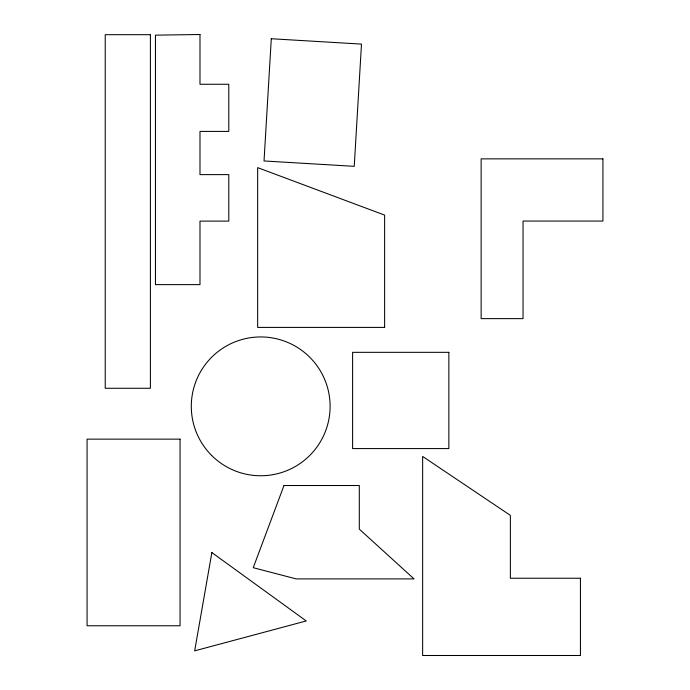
<?xml version="1.0" encoding="UTF-8"?>
<svg xmlns="http://www.w3.org/2000/svg" width="690" height="690" viewBox="0 0 690 690"><rect width="100%" height="100%" fill="white"/><g stroke="black" fill="none" stroke-linecap="round" stroke-linejoin="round"><path stroke-width="1.03" d="M271.291 38.735L264.029 160.968L354.237 166.325L361.491 44.1L271.291 38.735M211.864 552.561L194.666 650.851L306.239 620.957L211.864 552.561M283.995 485.51L253.239 567.689L296.183 578.901L414.043 578.901L359.3 529.127L359.3 485.51L283.995 485.51M199.988 34.5L155.457 35.156L155.457 284.625L199.988 284.625L199.988 221.111L228.795 221.111L228.795 174.622L199.988 174.622L199.988 131.411L228.795 131.411L228.795 84.266L199.988 84.266L199.988 34.5M150.403 34.69L105.225 34.69L105.225 388.272L150.403 388.272L150.403 34.69M602.922 158.864L481.137 158.864L481.137 318.633L523.037 318.633L523.037 221.067L602.922 221.067L602.922 158.864M384.623 327.405L257.663 327.405L257.663 167.636L384.623 215.099L384.623 327.405M448.854 352.331L352.599 352.331L352.599 448.586L448.854 448.586L448.854 352.331M180.055 439.142L87.078 439.142L87.078 625.761L180.055 625.761L180.055 439.142M580.445 578.237L510.376 578.237L510.376 515.378L422.642 456.444L422.642 655.5L580.445 655.5L580.445 578.237M211.623 455.426A69.405 69.405 0 0 0 327.741 424.315A69.405 69.405 0 0 0 242.733 339.308A69.405 69.405 0 0 0 211.623 455.426"/></g></svg>
